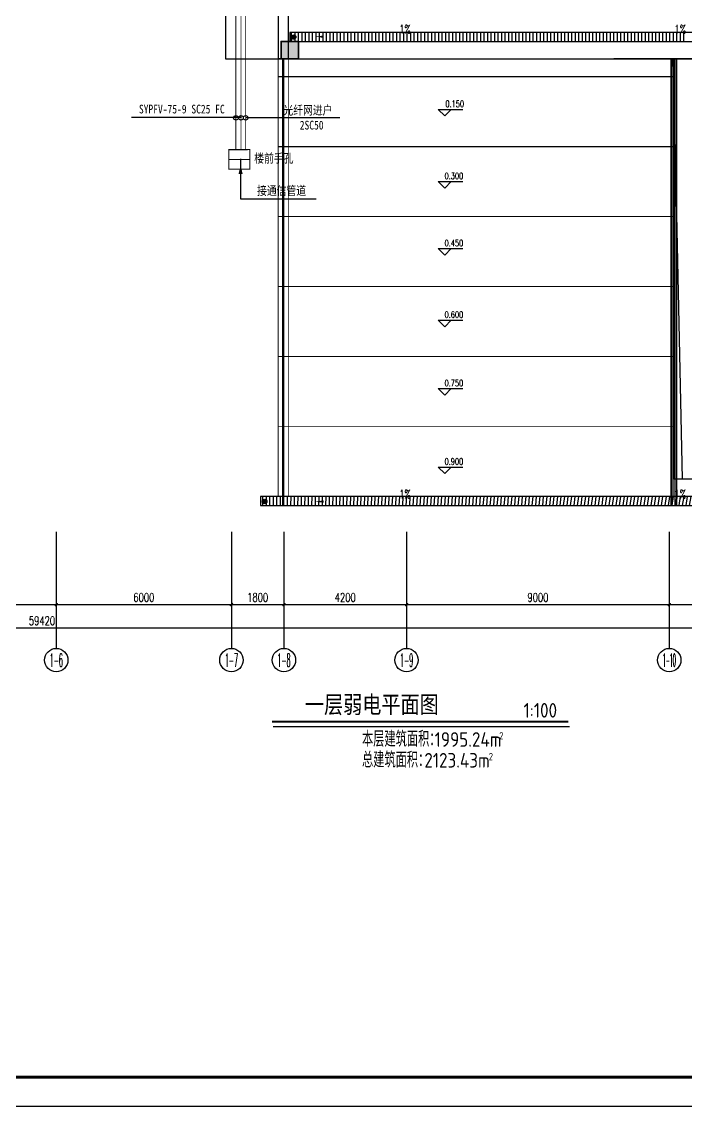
# Model space of a CAD drawing. Extents: x 815029915 to 815825525, y 579155098 to 579748855.
# Drawn here: x 815461807 to 815484574, y 579530109 to 579567274 of the extents above; entities that cross this region are included whole.
import ezdxf
from ezdxf.enums import TextEntityAlignment as Align

# ---------------------------------------------------------------- set-up
doc = ezdxf.new("R2010")
doc.units = 0
doc.header["$LTSCALE"] = 100
doc.header["$MEASUREMENT"] = 0
doc.linetypes.add('DASHDOT2', pattern=[12.7, 6.35, -3.175, 0, -3.175])
for name, color, linetype in [('AXIS', 3, 'Continuous'), ('AXIS_TEXT', 7, 'Continuous'), ('COLUMN', 9, 'Continuous'), ('DIM_ELEV', 3, 'Continuous'), ('DIM_SYMB', 3, 'Continuous'), ('LVTRY', 6, 'Continuous'), ('PUB_TEXT', 7, 'Continuous'), ('STAIR', 2, 'Continuous'), ('T-CABL-XX', 7, 'Continuous'), ('WALL', 9, 'Continuous'), ('ZG-图框层', 4, 'Continuous'), ('zm', 1, 'Continuous'), ('电-弱电平面-线缆', 3, 'Continuous')]:
    doc.layers.add(name, color=color, linetype=linetype)
doc.layers.add('柱填充', color=9, linetype='Continuous', lineweight=18)
doc.layers.add('砼柱', color=2, linetype='Continuous', lineweight=35)
doc.styles.add('-华文细黑', font='', dxfattribs={"width": 0.8})
doc.styles.add('_TCH_AXIS', font='COMPLEX', dxfattribs={"bigfont": 'GBCBIG'})
doc.styles.add('_TCH_DIM', font='SIMPLEX', dxfattribs={"bigfont": 'GBCBIG'})
doc.styles.add('_TCH_DIM_T3', font='SIMPLEX', dxfattribs={"width": 0.7058823529411765, "bigfont": 'GBCBIG'})
doc.styles.add('COMPLEX', font='COMPLEX')
doc.styles.get("Standard").update_dxf_attribs({"font": 'gbenor.shx', "bigfont": 'gbcbig.shx'})
doc.styles.add('图签各称', font='')
doc.styles.get('-华文细黑').set_extended_font_data('STXihei')
doc.styles.get('图签各称').set_extended_font_data('SimSun')
doc.dimstyles.new('_TCH_ARCH-100', dxfattribs={"dimscale": 100, "dimtxt": 2.975, "dimasz": 1, "dimexe": 2.5, "dimexo": 3, "dimgap": 1, "dimtad": 1, "dimdec": 0, "dimzin": 0, "dimdsep": 46, "dimtxsty": '_TCH_DIM_T3', "dimblk": 'ARCHTICK', "dimcen": 0.09, "dimclrt": 7, "dimazin": 2, "dimtfac": 1, "dimtdec": 0, "dimtix": 1, "dimtmove": 2, "dimatfit": 3, "dimfxl": 0, "dimtolj": 1, "dimtzin": 0, "dimarcsym": 0})

# ---------------------------------------------------------------- blocks, each defined once
blk = doc.blocks.new('$lvtry$00000171')
for p, q in [((-74.24621202462731, 10.60660171788186), (-10.60660171788186, 74.24621202462731)), ((-69.81875867368217, -27.39235180270043), (27.39235180242758, 69.81875867368217)), ((-53.03300858900184, -53.03300858886359), (53.03300858900184, 53.03300858886359)), ((-27.39235180242758, -69.81875867368217), (69.81875867368217, 27.39235180270043)), ((10.60660171788186, -74.24621202462731), (74.24621202462731, -10.60660171788186))]:
    blk.add_line(p, q)
blk.add_circle((0, 0), 75)
blk.add_point((0, 0))
blk = doc.blocks.new('_AXISO')
blk.add_circle((0, 0), 0.5)
at = {"layer": 'AXIS_TEXT', "style": 'COMPLEX', "width": 1.041666666666667}
blk.add_attdef('A', text='', height=0.56, dxfattribs=at).set_placement((-0.25, -0.28), (0.25, -0.28), align=Align.FIT)
blk = doc.blocks.new('_ArchTick')
at = {"color": 0, "linetype": 'ByBlock', "const_width": 0.4}
blk.add_lwpolyline([(-0.5, -0.5), (0.5, 0.5)], dxfattribs=at)
blk = doc.blocks.new('*D460')
at = {"layer": 'AXIS', "color": 0, "lineweight": -2, "transparency": 16777216}
for p, q in [((815432790.5915066, 579549499.5898156), (815432790.5915066, 579546249.5898156)), ((815492210.5915066, 579549499.5898156), (815492210.5915066, 579546249.5898156)), ((815432790.5915066, 579546499.5898156), (815492210.5915066, 579546499.5898156))]:
    blk.add_line(p, q, dxfattribs=at)
at = {"layer": 'Defpoints', "color": 0, "transparency": 16777216}
for p in [(815432790.5915066, 579549799.5898156), (815492210.5915066, 579549799.5898156), (815492210.5915066, 579546499.5898156)]:
    blk.add_point(p, dxfattribs=at)
at = {"layer": 'AXIS', "color": 0, "lineweight": -2, "transparency": 16777216, "xscale": 100, "yscale": 100, "zscale": 100, "rotation": 180}
blk.add_blockref('_ArchTick', (815432790.5915066, 579546499.5898156), dxfattribs=at)
at = {"layer": 'AXIS', "color": 0, "lineweight": -2, "transparency": 16777216, "xscale": 100, "yscale": 100, "zscale": 100}
blk.add_blockref('_ArchTick', (815492210.5915066, 579546499.5898156), dxfattribs=at)
at = {"layer": 'AXIS', "color": 7, "transparency": 16777216, "insert": (815462500.5915066, 579546748.3398156), "char_height": 297.5, "attachment_point": 5, "style": '_TCH_DIM_T3'}
blk.add_mtext('\\A1;59420', dxfattribs=at)
blk = doc.blocks.new('*D466')
at = {"layer": 'AXIS', "color": 0, "lineweight": -2, "transparency": 16777216}
for p, q in [((815456990.5915066, 579549499.5898156), (815456990.5915066, 579547049.5898156)), ((815462990.5915066, 579549499.5898156), (815462990.5915066, 579547049.5898156)), ((815456990.5915066, 579547299.5898156), (815462990.5915066, 579547299.5898156))]:
    blk.add_line(p, q, dxfattribs=at)
at = {"layer": 'Defpoints', "color": 0, "transparency": 16777216}
for p in [(815456990.5915066, 579549799.5898156), (815462990.5915066, 579549799.5898156), (815462990.5915066, 579547299.5898156)]:
    blk.add_point(p, dxfattribs=at)
at = {"layer": 'AXIS', "color": 0, "lineweight": -2, "transparency": 16777216, "xscale": 100, "yscale": 100, "zscale": 100, "rotation": 180}
blk.add_blockref('_ArchTick', (815456990.5915066, 579547299.5898156), dxfattribs=at)
at = {"layer": 'AXIS', "color": 0, "lineweight": -2, "transparency": 16777216, "xscale": 100, "yscale": 100, "zscale": 100}
blk.add_blockref('_ArchTick', (815462990.5915066, 579547299.5898156), dxfattribs=at)
at = {"layer": 'AXIS', "color": 7, "transparency": 16777216, "insert": (815459990.5915066, 579547548.3398156), "char_height": 297.5, "attachment_point": 5, "style": '_TCH_DIM_T3'}
blk.add_mtext('\\A1;6000', dxfattribs=at)
blk = doc.blocks.new('*D467')
at = {"layer": 'AXIS', "color": 0, "lineweight": -2, "transparency": 16777216}
for p, q in [((815462990.5915066, 579549499.5898156), (815462990.5915066, 579547049.5898156)), ((815468990.5915066, 579549499.5898156), (815468990.5915066, 579547049.5898156)), ((815462990.5915066, 579547299.5898156), (815468990.5915066, 579547299.5898156))]:
    blk.add_line(p, q, dxfattribs=at)
at = {"layer": 'Defpoints', "color": 0, "transparency": 16777216}
for p in [(815462990.5915066, 579549799.5898156), (815468990.5915066, 579549799.5898156), (815468990.5915066, 579547299.5898156)]:
    blk.add_point(p, dxfattribs=at)
at = {"layer": 'AXIS', "color": 0, "lineweight": -2, "transparency": 16777216, "xscale": 100, "yscale": 100, "zscale": 100, "rotation": 180}
blk.add_blockref('_ArchTick', (815462990.5915066, 579547299.5898156), dxfattribs=at)
at = {"layer": 'AXIS', "color": 0, "lineweight": -2, "transparency": 16777216, "xscale": 100, "yscale": 100, "zscale": 100}
blk.add_blockref('_ArchTick', (815468990.5915066, 579547299.5898156), dxfattribs=at)
at = {"layer": 'AXIS', "color": 7, "transparency": 16777216, "insert": (815465990.5915066, 579547548.3398156), "char_height": 297.5, "attachment_point": 5, "style": '_TCH_DIM_T3'}
blk.add_mtext('\\A1;6000', dxfattribs=at)
blk = doc.blocks.new('*D468')
at = {"layer": 'AXIS', "color": 0, "lineweight": -2, "transparency": 16777216}
for p, q in [((815468990.5915066, 579549499.5898156), (815468990.5915066, 579547049.5898156)), ((815470790.5915066, 579549499.5898156), (815470790.5915066, 579547049.5898156)), ((815468990.5915066, 579547299.5898156), (815470790.5915066, 579547299.5898156))]:
    blk.add_line(p, q, dxfattribs=at)
at = {"layer": 'Defpoints', "color": 0, "transparency": 16777216}
for p in [(815468990.5915066, 579549799.5898156), (815470790.5915066, 579549799.5898156), (815470790.5915066, 579547299.5898156)]:
    blk.add_point(p, dxfattribs=at)
at = {"layer": 'AXIS', "color": 0, "lineweight": -2, "transparency": 16777216, "xscale": 100, "yscale": 100, "zscale": 100, "rotation": 180}
blk.add_blockref('_ArchTick', (815468990.5915066, 579547299.5898156), dxfattribs=at)
at = {"layer": 'AXIS', "color": 0, "lineweight": -2, "transparency": 16777216, "xscale": 100, "yscale": 100, "zscale": 100}
blk.add_blockref('_ArchTick', (815470790.5915066, 579547299.5898156), dxfattribs=at)
at = {"layer": 'AXIS', "color": 7, "transparency": 16777216, "insert": (815469890.5915066, 579547548.3398156), "char_height": 297.5, "attachment_point": 5, "style": '_TCH_DIM_T3'}
blk.add_mtext('\\A1;1800', dxfattribs=at)
blk = doc.blocks.new('*D469')
at = {"layer": 'AXIS', "color": 0, "lineweight": -2, "transparency": 16777216}
for p, q in [((815470790.5915066, 579549499.5898156), (815470790.5915066, 579547049.5898156)), ((815474990.5915066, 579549499.5898156), (815474990.5915066, 579547049.5898156)), ((815470790.5915066, 579547299.5898156), (815474990.5915066, 579547299.5898156))]:
    blk.add_line(p, q, dxfattribs=at)
at = {"layer": 'Defpoints', "color": 0, "transparency": 16777216}
for p in [(815470790.5915066, 579549799.5898156), (815474990.5915066, 579549799.5898156), (815474990.5915066, 579547299.5898156)]:
    blk.add_point(p, dxfattribs=at)
at = {"layer": 'AXIS', "color": 0, "lineweight": -2, "transparency": 16777216, "xscale": 100, "yscale": 100, "zscale": 100, "rotation": 180}
blk.add_blockref('_ArchTick', (815470790.5915066, 579547299.5898156), dxfattribs=at)
at = {"layer": 'AXIS', "color": 0, "lineweight": -2, "transparency": 16777216, "xscale": 100, "yscale": 100, "zscale": 100}
blk.add_blockref('_ArchTick', (815474990.5915066, 579547299.5898156), dxfattribs=at)
at = {"layer": 'AXIS', "color": 7, "transparency": 16777216, "insert": (815472890.5915066, 579547548.3398156), "char_height": 297.5, "attachment_point": 5, "style": '_TCH_DIM_T3'}
blk.add_mtext('\\A1;4200', dxfattribs=at)
blk = doc.blocks.new('*D470')
at = {"layer": 'AXIS', "color": 0, "lineweight": -2, "transparency": 16777216}
for p, q in [((815474990.5915066, 579549499.5898156), (815474990.5915066, 579547049.5898156)), ((815483990.5915066, 579549499.5898156), (815483990.5915066, 579547049.5898156)), ((815474990.5915066, 579547299.5898156), (815483990.5915066, 579547299.5898156))]:
    blk.add_line(p, q, dxfattribs=at)
at = {"layer": 'Defpoints', "color": 0, "transparency": 16777216}
for p in [(815474990.5915066, 579549799.5898156), (815483990.5915066, 579549799.5898156), (815483990.5915066, 579547299.5898156)]:
    blk.add_point(p, dxfattribs=at)
at = {"layer": 'AXIS', "color": 0, "lineweight": -2, "transparency": 16777216, "xscale": 100, "yscale": 100, "zscale": 100, "rotation": 180}
blk.add_blockref('_ArchTick', (815474990.5915066, 579547299.5898156), dxfattribs=at)
at = {"layer": 'AXIS', "color": 0, "lineweight": -2, "transparency": 16777216, "xscale": 100, "yscale": 100, "zscale": 100}
blk.add_blockref('_ArchTick', (815483990.5915066, 579547299.5898156), dxfattribs=at)
at = {"layer": 'AXIS', "color": 7, "transparency": 16777216, "insert": (815479490.5915066, 579547548.3398156), "char_height": 297.5, "attachment_point": 5, "style": '_TCH_DIM_T3'}
blk.add_mtext('\\A1;9000', dxfattribs=at)
blk = doc.blocks.new('*D471')
at = {"layer": 'AXIS', "color": 0, "lineweight": -2, "transparency": 16777216}
for p, q in [((815483990.5915066, 579549499.5898156), (815483990.5915066, 579547049.5898156)), ((815488490.5915066, 579549499.5898156), (815488490.5915066, 579547049.5898156)), ((815483990.5915066, 579547299.5898156), (815488490.5915066, 579547299.5898156))]:
    blk.add_line(p, q, dxfattribs=at)
at = {"layer": 'Defpoints', "color": 0, "transparency": 16777216}
for p in [(815483990.5915066, 579549799.5898156), (815488490.5915066, 579549799.5898156), (815488490.5915066, 579547299.5898156)]:
    blk.add_point(p, dxfattribs=at)
at = {"layer": 'AXIS', "color": 0, "lineweight": -2, "transparency": 16777216, "xscale": 100, "yscale": 100, "zscale": 100, "rotation": 180}
blk.add_blockref('_ArchTick', (815483990.5915066, 579547299.5898156), dxfattribs=at)
at = {"layer": 'AXIS', "color": 0, "lineweight": -2, "transparency": 16777216, "xscale": 100, "yscale": 100, "zscale": 100}
blk.add_blockref('_ArchTick', (815488490.5915066, 579547299.5898156), dxfattribs=at)
at = {"layer": 'AXIS', "color": 7, "transparency": 16777216, "insert": (815486240.5915066, 579547548.3398156), "char_height": 297.5, "attachment_point": 5, "style": '_TCH_DIM_T3'}
blk.add_mtext('\\A1;4500', dxfattribs=at)
blk = doc.blocks.new('ll')
at = {"layer": 'ZG-图框层'}
blk.add_lwpolyline([(815136770.1334051, 579524219.957026), (815255670.1334051, 579524219.957026), (815255670.1334051, 579608319.957026), (815136770.1334051, 579608319.957026)], close=True, dxfattribs=at)

msp = doc.modelspace()

# ---------------------------------------------------------------- hatches: boundary and pattern name
h = msp.add_hatch()
h.set_pattern_fill('玻璃', color=252, scale=100, angle=90)
h.set_pattern_definition([(90, (348733.370954752, 128653.0770791769), (-120, 7.34788079488412e-15), [])])
h.paths.add_polyline_path([(815488690.4394103, 579550699.5898156), (815488690.4394103, 579550999.5898157), (815488369.8094122, 579550999.5898156), (815488369.8094122, 579550699.5898156)])
h.paths.add_polyline_path([(815469990.5915066, 579550999.5898156), (815469990.5915066, 579550699.5898156), (815488390.5915066, 579550699.5898156), (815488390.5915066, 579550999.5898156)])
h.paths.add_polyline_path([(815488636.0877846, 579550699.5898156), (815488990.4394103, 579550699.5898156), (815488990.4394103, 579550999.5898156), (815488636.0877846, 579550999.5898156)], flags=16)
at = {"layer": '柱填充', "lineweight": 18}
msp.add_hatch(color=250, dxfattribs=at).paths.add_polyline_path([(815471290.5915066, 579566599.5898156), (815470690.5915066, 579566599.5898156), (815470690.5915066, 579565999.5898156), (815471290.5915066, 579565999.5898156)])

# ---------------------------------------------------------------- linework, layer by layer
for p, q in [((815468790.5915066, 579570999.5898156), (815468790.5915066, 579565999.5898156)), ((815468790.5915066, 579569499.5898156), (815468790.5915066, 579565999.5898156)), ((815488290.5915066, 579566899.5898156), (815470990.5915066, 579566899.5898156)), ((815470990.5915066, 579566899.5898156), (815470990.5915066, 579566599.5898156)), ((815470990.5915066, 579566599.5898156), (815488290.5915066, 579566599.5898156)), ((815468790.5915066, 579565999.5898156), (815470590.5915066, 579565999.5898156)), ((815468790.5915066, 579565999.5898156), (815469190.5915066, 579565999.5898156)), ((815469190.5915066, 579565999.5898156), (815490490.5915066, 579565999.5898156))]:
    msp.add_line(p, q)
at = {"color": 252, "linetype": 'Continuous'}
for p, q in [((815471053.3709548, 579566599.5898156), (815471053.3709548, 579566899.5898156)), ((815471173.3709548, 579566599.5898156), (815471173.3709548, 579566899.5898156)), ((815471293.3709548, 579566599.5898156), (815471293.3709548, 579566899.5898156)), ((815471413.3709548, 579566599.5898156), (815471413.3709548, 579566899.5898156)), ((815471533.3709548, 579566599.5898156), (815471533.3709548, 579566899.5898156)), ((815471653.3709548, 579566599.5898156), (815471653.3709548, 579566899.5898156)), ((815471773.3709548, 579566599.5898156), (815471773.3709548, 579566899.5898156)), ((815471893.3709548, 579566599.5898156), (815471893.3709548, 579566899.5898156)), ((815472013.3709548, 579566599.5898156), (815472013.3709548, 579566899.5898156)), ((815472133.3709548, 579566599.5898156), (815472133.3709548, 579566899.5898156)), ((815472253.3709548, 579566599.5898156), (815472253.3709548, 579566899.5898156)), ((815472373.3709548, 579566599.5898156), (815472373.3709548, 579566899.5898156)), ((815472493.3709548, 579566599.5898156), (815472493.3709548, 579566899.5898156)), ((815472613.3709548, 579566599.5898156), (815472613.3709548, 579566899.5898156)), ((815472733.3709548, 579566599.5898156), (815472733.3709548, 579566899.5898156)), ((815472853.3709548, 579566599.5898156), (815472853.3709548, 579566899.5898156)), ((815472973.3709548, 579566599.5898156), (815472973.3709548, 579566899.5898156)), ((815473093.3709548, 579566599.5898156), (815473093.3709548, 579566899.5898156)), ((815473213.3709548, 579566599.5898156), (815473213.3709548, 579566899.5898156)), ((815473333.3709548, 579566599.5898156), (815473333.3709548, 579566899.5898156)), ((815473453.3709548, 579566599.5898156), (815473453.3709548, 579566899.5898156)), ((815473573.3709548, 579566599.5898156), (815473573.3709548, 579566899.5898156)), ((815473693.3709548, 579566599.5898156), (815473693.3709548, 579566899.5898156)), ((815473813.3709548, 579566599.5898156), (815473813.3709548, 579566899.5898156)), ((815473933.3709548, 579566599.5898156), (815473933.3709548, 579566899.5898156)), ((815474053.3709548, 579566599.5898156), (815474053.3709548, 579566899.5898156)), ((815474173.3709548, 579566599.5898156), (815474173.3709548, 579566899.5898156)), ((815474293.3709548, 579566599.5898156), (815474293.3709548, 579566899.5898156)), ((815474413.3709548, 579566599.5898156), (815474413.3709548, 579566899.5898156)), ((815474533.3709548, 579566599.5898156), (815474533.3709548, 579566899.5898156)), ((815474653.3709548, 579566599.5898156), (815474653.3709548, 579566899.5898156)), ((815474773.3709548, 579566599.5898156), (815474773.3709548, 579566899.5898156)), ((815474893.3709548, 579566599.5898156), (815474893.3709548, 579566899.5898156)), ((815475013.3709548, 579566599.5898156), (815475013.3709548, 579566899.5898156)), ((815475133.3709548, 579566599.5898156), (815475133.3709548, 579566899.5898156)), ((815475253.3709548, 579566599.5898156), (815475253.3709548, 579566899.5898156)), ((815475373.3709548, 579566599.5898156), (815475373.3709548, 579566899.5898156)), ((815475493.3709548, 579566599.5898156), (815475493.3709548, 579566899.5898156)), ((815475613.3709548, 579566599.5898156), (815475613.3709548, 579566899.5898156)), ((815475733.3709548, 579566599.5898156), (815475733.3709548, 579566899.5898156)), ((815475853.3709548, 579566599.5898156), (815475853.3709548, 579566899.5898156)), ((815475973.3709548, 579566599.5898156), (815475973.3709548, 579566899.5898156)), ((815476093.3709548, 579566599.5898156), (815476093.3709548, 579566899.5898156)), ((815476213.3709548, 579566599.5898156), (815476213.3709548, 579566899.5898156)), ((815476333.3709548, 579566599.5898156), (815476333.3709548, 579566899.5898156)), ((815476453.3709548, 579566599.5898156), (815476453.3709548, 579566899.5898156)), ((815476573.3709548, 579566599.5898156), (815476573.3709548, 579566899.5898156)), ((815476693.3709548, 579566599.5898156), (815476693.3709548, 579566899.5898156)), ((815476813.3709548, 579566599.5898156), (815476813.3709548, 579566899.5898156)), ((815476933.3709548, 579566599.5898156), (815476933.3709548, 579566899.5898156)), ((815477053.3709548, 579566599.5898156), (815477053.3709548, 579566899.5898156)), ((815477173.3709548, 579566599.5898156), (815477173.3709548, 579566899.5898156)), ((815477293.3709548, 579566599.5898156), (815477293.3709548, 579566899.5898156)), ((815477413.3709548, 579566599.5898156), (815477413.3709548, 579566899.5898156)), ((815477533.3709548, 579566599.5898156), (815477533.3709548, 579566899.5898156)), ((815477653.3709548, 579566599.5898156), (815477653.3709548, 579566899.5898156)), ((815477773.3709548, 579566599.5898156), (815477773.3709548, 579566899.5898156)), ((815477893.3709548, 579566599.5898156), (815477893.3709548, 579566899.5898156)), ((815478013.3709548, 579566599.5898156), (815478013.3709548, 579566899.5898156)), ((815478133.3709548, 579566599.5898156), (815478133.3709548, 579566899.5898156)), ((815478253.3709548, 579566599.5898156), (815478253.3709548, 579566899.5898156)), ((815478373.3709548, 579566599.5898156), (815478373.3709548, 579566899.5898156)), ((815478493.3709548, 579566599.5898156), (815478493.3709548, 579566899.5898156)), ((815478613.3709548, 579566599.5898156), (815478613.3709548, 579566899.5898156)), ((815478733.3709548, 579566599.5898156), (815478733.3709548, 579566899.5898156)), ((815478853.3709548, 579566599.5898156), (815478853.3709548, 579566899.5898156)), ((815478973.3709548, 579566599.5898156), (815478973.3709548, 579566899.5898156)), ((815479093.3709548, 579566599.5898156), (815479093.3709548, 579566899.5898156)), ((815479213.3709548, 579566599.5898156), (815479213.3709548, 579566899.5898156)), ((815479333.3709548, 579566599.5898156), (815479333.3709548, 579566899.5898156)), ((815479453.3709548, 579566599.5898156), (815479453.3709548, 579566899.5898156)), ((815479573.3709548, 579566599.5898156), (815479573.3709548, 579566899.5898156)), ((815479693.3709548, 579566599.5898156), (815479693.3709548, 579566899.5898156)), ((815479813.3709548, 579566599.5898156), (815479813.3709548, 579566899.5898156)), ((815479933.3709548, 579566599.5898156), (815479933.3709548, 579566899.5898156)), ((815480053.3709548, 579566599.5898156), (815480053.3709548, 579566899.5898156)), ((815480173.3709548, 579566599.5898156), (815480173.3709548, 579566899.5898156)), ((815480293.3709548, 579566599.5898156), (815480293.3709548, 579566899.5898156)), ((815480413.3709548, 579566599.5898156), (815480413.3709548, 579566899.5898156)), ((815480533.3709548, 579566599.5898156), (815480533.3709548, 579566899.5898156)), ((815480653.3709548, 579566599.5898156), (815480653.3709548, 579566899.5898156)), ((815480773.3709548, 579566599.5898156), (815480773.3709548, 579566899.5898156)), ((815480893.3709548, 579566599.5898156), (815480893.3709548, 579566899.5898156)), ((815481013.3709548, 579566599.5898156), (815481013.3709548, 579566899.5898156)), ((815481133.3709548, 579566599.5898156), (815481133.3709548, 579566899.5898156)), ((815481253.3709548, 579566599.5898156), (815481253.3709548, 579566899.5898156)), ((815481373.3709548, 579566599.5898156), (815481373.3709548, 579566899.5898156)), ((815481493.3709548, 579566599.5898156), (815481493.3709548, 579566899.5898156)), ((815481613.3709548, 579566599.5898156), (815481613.3709548, 579566899.5898156)), ((815481733.3709548, 579566599.5898156), (815481733.3709548, 579566899.5898156)), ((815481853.3709548, 579566599.5898156), (815481853.3709548, 579566899.5898156)), ((815481973.3709548, 579566599.5898156), (815481973.3709548, 579566899.5898156)), ((815482093.3709548, 579566599.5898156), (815482093.3709548, 579566899.5898156)), ((815482213.3709548, 579566599.5898156), (815482213.3709548, 579566899.5898156)), ((815482333.3709548, 579566599.5898156), (815482333.3709548, 579566899.5898156)), ((815482453.3709548, 579566599.5898156), (815482453.3709548, 579566899.5898156)), ((815482573.3709548, 579566599.5898156), (815482573.3709548, 579566899.5898156)), ((815482693.3709548, 579566599.5898156), (815482693.3709548, 579566899.5898156)), ((815482813.3709548, 579566599.5898156), (815482813.3709548, 579566899.5898156)), ((815482933.3709548, 579566599.5898156), (815482933.3709548, 579566899.5898156)), ((815483053.3709548, 579566599.5898156), (815483053.3709548, 579566899.5898156)), ((815483173.3709548, 579566599.5898156), (815483173.3709548, 579566899.5898156)), ((815483293.3709548, 579566599.5898156), (815483293.3709548, 579566899.5898156)), ((815483413.3709548, 579566599.5898156), (815483413.3709548, 579566899.5898156)), ((815483533.3709548, 579566599.5898156), (815483533.3709548, 579566899.5898156)), ((815483653.3709548, 579566599.5898156), (815483653.3709548, 579566899.5898156)), ((815483773.3709548, 579566599.5898156), (815483773.3709548, 579566899.5898156)), ((815483893.3709548, 579566599.5898156), (815483893.3709548, 579566899.5898156)), ((815484013.3709548, 579566599.5898156), (815484013.3709548, 579566899.5898156)), ((815484133.3709548, 579566599.5898156), (815484133.3709548, 579566899.5898156)), ((815484253.3709548, 579566599.5898156), (815484253.3709548, 579566899.5898156)), ((815484373.3709548, 579566599.5898156), (815484373.3709548, 579566899.5898156)), ((815484493.3709548, 579566599.5898156), (815484493.3709548, 579566899.5898156))]:
    msp.add_line(p, q, dxfattribs=at)
at = {"color": 2}
for p, q in [((815488590.5915066, 579565999.5898156), (815482090.5915066, 579565999.5898156)), ((815470590.5915066, 579565399.5898156), (815484140.5915066, 579565399.5898156)), ((815470590.5915066, 579562999.5898156), (815484140.5915066, 579562999.5898156))]:
    msp.add_line(p, q, dxfattribs=at)
at = {"color": 2, "const_width": 30}
for points in [[(815470590.5915066, 579565999.5898156), (815470590.5915066, 579550999.5898156)], [(815470940.5915066, 579565999.5898156), (815470940.5915066, 579550999.5898156)], [(815484140.5915066, 579565999.5898156), (815484140.5915066, 579550999.5898156)], [(815470590.5915066, 579560599.5898156), (815484140.5915066, 579560599.5898156)], [(815470590.5915066, 579558199.5898156), (815484140.5915066, 579558199.5898156)], [(815470590.5915066, 579555799.5898156), (815484140.5915066, 579555799.5898156)], [(815470590.5915066, 579553399.5898156), (815484140.5915066, 579553399.5898156)], [(815470590.5915066, 579550999.5898156), (815483790.5915066, 579550999.5898156)], [(815483790.5915066, 579550999.5898156), (815484140.5915066, 579550999.5898156)]]:
    msp.add_lwpolyline(points, dxfattribs=at)
at = {"color": 2}
for points in [[(815470740.5915066, 579565999.5898156), (815470740.5915066, 579550999.5898156), (815470740.5915066, 579550699.5898156), (815470790.5915066, 579550699.5898156), (815470790.5915066, 579550999.5898156), (815470790.5915066, 579565999.5898156)], [(815484040.5915066, 579565999.5898156), (815484040.5915066, 579560938.9241028), (815484040.5915066, 579550699.5898156), (815484090.5915066, 579550699.5898156), (815484090.5915066, 579560938.9241028), (815484090.5915066, 579565999.5898156)], [(815484240.5915066, 579565999.5898156), (815484240.5915066, 579560938.9241028), (815484240.5915066, 579550699.5898156), (815484190.5915066, 579550699.5898156), (815484190.5915066, 579560938.9241028), (815484190.5915066, 579565999.5898156)]]:
    msp.add_lwpolyline(points, dxfattribs=at)
msp.add_lwpolyline([(815488990.4394103, 579550699.5898156), (815488990.4394103, 579550999.5898156), (815469990.5915066, 579550999.5898156), (815469990.5915066, 579550699.5898156)], close=True)
at = {"layer": 'AXIS'}
for p, q in [((815462990.5915066, 579549799.5898156), (815462990.5915066, 579545799.5898156)), ((815468990.5915066, 579549799.5898156), (815468990.5915066, 579545799.5898156)), ((815470790.5915066, 579549799.5898156), (815470790.5915066, 579545799.5898156)), ((815474990.5915066, 579549799.5898156), (815474990.5915066, 579545799.5898156)), ((815483990.5915066, 579549799.5898156), (815483990.5915066, 579545799.5898156))]:
    msp.add_line(p, q, dxfattribs=at)
at = {"layer": 'COLUMN'}
msp.add_lwpolyline([(815470690.5915066, 579565999.5898156), (815471290.5915066, 579565999.5898156), (815471290.5915066, 579566599.5898156), (815470690.5915066, 579566599.5898156)], close=True, dxfattribs=at)
at = {"layer": 'DIM_ELEV'}
for p, q in [((815476297.2004747, 579564044.0101615), (815476072.2004747, 579564269.0101615)), ((815476072.2004747, 579564269.0101615), (815476913.3622322, 579564269.0101615)), ((815476297.2004747, 579564044.0101615), (815476522.2004747, 579564269.0101615)), ((815476297.2004747, 579561572.7484459), (815476072.2004747, 579561797.7484459)), ((815476072.2004747, 579561797.7484459), (815476913.3622322, 579561797.7484459)), ((815476297.2004747, 579561572.7484459), (815476522.2004747, 579561797.7484459)), ((815476297.2004747, 579559274.302702), (815476072.2004747, 579559499.302702)), ((815476072.2004747, 579559499.302702), (815476913.3622322, 579559499.302702)), ((815476297.2004747, 579559274.302702), (815476522.2004747, 579559499.302702)), ((815476297.2004747, 579556820.3230722), (815476072.2004747, 579557045.3230722)), ((815476072.2004747, 579557045.3230722), (815476913.3622322, 579557045.3230722)), ((815476297.2004747, 579556820.3230722), (815476522.2004747, 579557045.3230722)), ((815476297.2004747, 579554476.7874613), (815476072.2004747, 579554701.7874613)), ((815476072.2004747, 579554701.7874613), (815476913.3622322, 579554701.7874613)), ((815476297.2004747, 579554476.7874613), (815476522.2004747, 579554701.7874613)), ((815476297.2004747, 579551787.6622767), (815476072.2004747, 579552012.6622767)), ((815476072.2004747, 579552012.6622767), (815476913.3622322, 579552012.6622767)), ((815476297.2004747, 579551787.6622767), (815476522.2004747, 579552012.6622767))]:
    msp.add_line(p, q, dxfattribs=at)
at = {"layer": 'DIM_SYMB'}
for points in [[(815477997.5779912, 579566760.2430223, 0, 0, 0), (815471854.5117106, 579566760.2430223, 0, 80.00000000000001, 0), (815472154.5117106, 579566760.2430223, 0, 0, 0)], [(815481283.605022, 579566760.2430223, 0, 0, 0), (815487426.6713026, 579566760.2430223, 0, 80.00000000000001, 0), (815487126.6713026, 579566760.2430223, 0, 0, 0)], [(815477997.5779912, 579550830.0984869, 0, 0, 0), (815471854.5117106, 579550830.0984869, 0, 80.00000000000001, 0), (815472154.5117106, 579550830.0984869, 0, 0, 0)], [(815481283.605022, 579550830.0984869, 0, 0, 0), (815487426.6713026, 579550830.0984869, 0, 80.00000000000001, 0), (815487126.6713026, 579550830.0984869, 0, 0, 0)]]:
    msp.add_lwpolyline(points, format="xyseb", dxfattribs=at)
at = {"layer": 'DIM_SYMB', "const_width": 70}
msp.add_lwpolyline([(815470386.4667256, 579543286.4778243), (815480528.8177893, 579543286.4778243)], dxfattribs=at)
at = {"layer": 'STAIR'}
for p, q in [((815487990.5915066, 579565999.5898156), (815484140.5915066, 579565999.5898156)), ((815484140.5915066, 579565999.5898156), (815484140.5915066, 579551599.5898156)), ((815484440.5915066, 579551599.5898156), (815484140.5915066, 579565999.5898156)), ((815487990.5915066, 579551599.5898156), (815484140.5915066, 579551599.5898156))]:
    msp.add_line(p, q, dxfattribs=at)
at = {"layer": 'T-CABL-XX', "color": 4, "linetype": 'Continuous', "const_width": 30}
for points in [[(815469318.0914326, 579563212.2418635), (815469318.0914326, 579570394.2754108)], [(815469480.2958137, 579563212.2418635), (815469480.2958137, 579570394.2754108)], [(815469318.0914326, 579563212.2418635), (815469318.0914326, 579562896.0712628)], [(815469480.2958137, 579563212.2418635), (815469480.2958137, 579562896.0712628)]]:
    msp.add_lwpolyline(points, dxfattribs=at)
at = {"layer": 'WALL'}
for p, q in [((815470590.5915066, 579569699.5898156), (815470590.5915066, 579565999.5898156)), ((815470940.5915066, 579569699.5898156), (815470940.5915066, 579565999.5898156)), ((815470940.5915066, 579565999.5898156), (815470590.5915066, 579565999.5898156))]:
    msp.add_line(p, q, dxfattribs=at)
at = {"layer": 'ZG-图框层'}
msp.add_lwpolyline([(815422962.6293844, 579530109.441802), (815541862.6293844, 579530109.441802), (815541862.6293844, 579614209.441802), (815422962.6293844, 579614209.441802)], close=True, dxfattribs=at)
at = {"layer": 'ZG-图框层', "const_width": 100}
msp.add_lwpolyline([(815425462.6293844, 579531109.441802), (815540862.6293844, 579531109.441802), (815540862.6293844, 579613209.441802), (815425462.6293844, 579613209.441802)], close=True, dxfattribs=at)
at = {"layer": 'zm'}
for p, q in [((815465571.7397143, 579564006.5411819), (815469334.0734793, 579564006.5411819)), ((815468923.6624907, 579562891.761705), (815469544.3248174, 579562891.761705)), ((815470424.9936619, 579543128.9966998), (815480572.4936619, 579543128.9966998))]:
    msp.add_line(p, q, dxfattribs=at)
at = {"layer": 'zm', "color": 4}
msp.add_line((815472703.4033139, 579563979.840701), (815469480.2958137, 579563979.840701), dxfattribs=at)
at = {"layer": 'zm', "linetype": 'ByBlock', "ltscale": 0.25}
for p, q in [((815469304.7846599, 579561430.7466514), (815469304.7846599, 579561205.8486179)), ((815469304.7846599, 579561205.8486179), (815471889.9010592, 579561205.8486179))]:
    msp.add_line(p, q, dxfattribs=at)
at = {"layer": 'zm', "color": 4}
for points, const_width in [([(815468890.5763694, 579562217.6525941), (815469619.1974517, 579562217.6525941), (815469619.1974517, 579562896.0712628), (815468897.8051445, 579562896.0712628), (815468897.8051445, 579562205.250374)], 36.00000000000001), ([(815468907.3838669, 579562555.7460464), (815469619.1974517, 579562555.7460464)], 36.00000000000001), ([(815468907.3838669, 579562555.7460464), (815469619.1974517, 579562555.7460464)], 36.00000000000001), ([(815469304.7846599, 579562575.7687247), (815469304.7846599, 579561430.7466514)], 44.99999999999999)]:
    msp.add_lwpolyline(points, dxfattribs=dict(at, const_width=const_width))
at = {"layer": 'zm', "elevation": -7969.248000000001}
msp.add_lwpolyline([(815469304.5082581, 579562050.867878, 146.4934458385127, 0, 0), (815469309.2279295, 579562341.1246909, 0, 0, 0)], format="xyseb", dxfattribs=at)
at = {"layer": 'zm', "color": 4}
for centre in [(815469145.3253057, 579563979.840701), (815469318.0914326, 579563979.840701), (815469480.2958137, 579563979.840701)]:
    msp.add_circle(centre, 78.78805617582952, dxfattribs=at)
at = {"layer": '电-弱电平面-线缆', "color": 1, "linetype": 'DASHDOT2', "const_width": 30}
for points in [[(815469143.5139705, 579563212.2418635), (815469143.5139705, 579572209.7754748)], [(815469143.5139705, 579563212.2418635), (815469143.5139705, 579562896.0712628)]]:
    msp.add_lwpolyline(points, dxfattribs=at)
at = {"layer": '砼柱', "color": 3, "lineweight": 35}
msp.add_lwpolyline([(815471290.5915066, 579566599.5898156), (815470690.5915066, 579566599.5898156), (815470690.5915066, 579565999.5898156), (815471290.5915066, 579565999.5898156)], close=True, dxfattribs=at)

# ---------------------------------------------------------------- block references
at = {"layer": 'AXIS'}
ref = msp.add_blockref('_AXISO', (815462990.5915066, 579545399.5898156), dxfattribs=dict(at, xscale=800, yscale=800, zscale=800))
ref.add_attrib('A', '1-6', dxfattribs={"color": 7, "height": 452.5483399680001, "style": '_TCH_AXIS', "width": 0.3818181819145066}).set_placement((815462764.3173366, 579545173.3156456), (815463216.8656766, 579545173.3156456), align=Align.FIT)
ref = msp.add_blockref('_AXISO', (815468990.5915066, 579545399.5898156), dxfattribs=dict(at, xscale=800, yscale=800, zscale=800))
ref.add_attrib('A', '1-7', dxfattribs={"color": 7, "height": 452.5483399680001, "style": '_TCH_AXIS', "width": 0.3818181819145067}).set_placement((815468764.3173366, 579545173.3156456), (815469216.8656766, 579545173.3156456), align=Align.FIT)
ref = msp.add_blockref('_AXISO', (815470790.5915066, 579545399.5898156), dxfattribs=dict(at, xscale=800, yscale=800, zscale=800))
ref.add_attrib('A', '1-8', dxfattribs={"color": 7, "height": 452.5483399680001, "style": '_TCH_AXIS', "width": 0.3818181819145067}).set_placement((815470564.3173366, 579545173.3156456), (815471016.8656766, 579545173.3156456), align=Align.FIT)
ref = msp.add_blockref('_AXISO', (815474990.5915066, 579545399.5898156), dxfattribs=dict(at, xscale=800, yscale=800, zscale=800))
ref.add_attrib('A', '1-9', dxfattribs={"color": 7, "height": 452.5483399680001, "style": '_TCH_AXIS', "width": 0.3818181819145067}).set_placement((815474764.3173366, 579545173.3156456), (815475216.8656766, 579545173.3156456), align=Align.FIT)
ref = msp.add_blockref('_AXISO', (815483990.5915066, 579545399.5898156), dxfattribs=dict(at, xscale=800, yscale=800, zscale=800))
ref.add_attrib('A', '1-10', dxfattribs={"color": 7, "height": 452.5483399680001, "style": '_TCH_AXIS', "width": 0.3000000000756838}).set_placement((815483764.3173366, 579545173.3156456), (815484216.8656766, 579545173.3156456), align=Align.FIT)
at = {"layer": 'LVTRY'}
for p in [(815471124.6891103, 579566748.0759236), (815470130.0453764, 579550832.7336124)]:
    msp.add_blockref('$lvtry$00000171', p, dxfattribs=at)
at = {"layer": 'zm', "color": 1}
msp.add_blockref('ll', (286192.4959793091, 5889.48477602005), dxfattribs=at)

# ---------------------------------------------------------------- texts
at = {"layer": 'DIM_ELEV', "color": 7, "style": '_TCH_DIM', "width": 0.7058823529411765}
for s, p in [('0.150', (815476320.8622322, 579564347.7601615)), ('0.300', (815476290.8622322, 579561876.4984459)), ('0.450', (815476290.8622322, 579559578.052702)), ('0.600', (815476290.8622322, 579557124.0730722)), ('0.750', (815476290.8622322, 579554780.5374613)), ('0.900', (815476290.8622322, 579552091.4122767))]:
    msp.add_text(s, height=223.125, dxfattribs=at).set_placement(p)
at = {"layer": 'DIM_SYMB', "color": 7, "style": '_TCH_DIM', "width": 0.7058823529411765}
for p in [(815474736.044851, 579566865.2430223), (815484165.1381623, 579566865.2430223), (815474736.044851, 579550935.0984869), (815484165.1381623, 579550935.0984869)]:
    msp.add_text('1%', height=297.5, dxfattribs=at).set_placement(p)
at = {"layer": 'PUB_TEXT'}
for s, height, p in [('1:100', 500, (815478998.3177893, 579543427.711867)), ('本层建筑面积：', 533.3333333333334, (815473464.8288443, 579542429.1517758)), ('1995.24m', 500, (815475953.7177331, 579542429.1517758)), ('2', 250, (815478164.9630086, 579542679.1517758)), ('总建筑面积：', 533.3333333333334, (815473464.8288443, 579541715.1629857)), ('2123.43m', 500, (815475598.1621777, 579541715.1629857)), ('2', 250, (815477806.4955109, 579541965.1629857))]:
    msp.add_text(s, height=height, dxfattribs=at).set_placement(p)
at = {"layer": 'zm', "color": 1}
for s, height, style, width, p in [('SYPFV-75-9 SC25 FC', 300, '-华文细黑', 0.8, (815465822.4457684, 579564130.3791773)), ('光纤网进户', 300, '-华文细黑', 0.8, (815470771.8338939, 579564091.3972456)), ('2SC50', 300, '-华文细黑', 0.8, (815471331.7575268, 579563579.832921)), ('楼前手孔', 300, '-华文细黑', 0.8, (815469772.8177838, 579562442.645209)), ('接通信管道', 300, '-华文细黑', 0.8, (815469869.2570127, 579561334.0806733)), ('一层弱电平面图', 600, '图签各称', 0.8000000000000002, (815471509.5731945, 579543577.721186))]:
    msp.add_text(s, height=height, dxfattribs=dict(at, style=style, width=width)).set_placement(p)

# ---------------------------------------------------------------- dimensions: what is measured, and where the dimension line sits
at = {"layer": 'AXIS'}
for p1, p2, distance, picture, middle in [((815432790.5915066, 579549799.5898156), (815492210.5915066, 579549799.5898156), -3300, '*D460', (815462500.5915066, 579546748.3398156)), ((815456990.5915066, 579549799.5898156), (815462990.5915066, 579549799.5898156), -2500, '*D466', (815459990.5915066, 579547548.3398156)), ((815462990.5915066, 579549799.5898156), (815468990.5915066, 579549799.5898156), -2500, '*D467', (815465990.5915066, 579547548.3398156)), ((815468990.5915066, 579549799.5898156), (815470790.5915066, 579549799.5898156), -2500, '*D468', (815469890.5915066, 579547548.3398156)), ((815470790.5915066, 579549799.5898156), (815474990.5915066, 579549799.5898156), -2500, '*D469', (815472890.5915066, 579547548.3398156)), ((815474990.5915066, 579549799.5898156), (815483990.5915066, 579549799.5898156), -2500, '*D470', (815479490.5915066, 579547548.3398156)), ((815483990.5915066, 579549799.5898156), (815488490.5915066, 579549799.5898156), -2500, '*D471', (815486240.5915066, 579547548.3398156))]:
    dim = msp.add_aligned_dim(p1=p1, p2=p2, distance=distance, dimstyle='_TCH_ARCH-100', dxfattribs=at)
    dim.commit()
    dim.dimension.update_dxf_attribs({"geometry": picture, "text_midpoint": middle})

doc.saveas('drawing.dxf')
